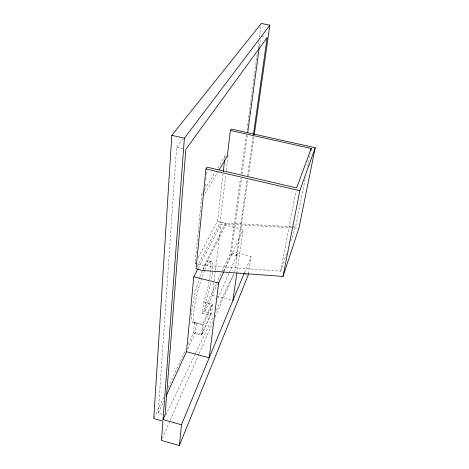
<?xml version="1.0" encoding="UTF-8"?>
<svg xmlns="http://www.w3.org/2000/svg" width="469" height="469" viewBox="0 0 469 469"><rect width="100%" height="100%" fill="white"/><g stroke="black" fill="none" stroke-linecap="round" stroke-linejoin="round"><path stroke-width="0.35" stroke-dasharray="2.35 1.76" d="M162.338 414.25L158.241 413.095L176.614 147.202L182.816 139.029M197.185 263.895L195.116 263.373L201.899 194.078L203.024 192.214M204.601 191.757L204.818 189.587M205.182 185.976L205.399 183.807M205.762 180.19L206.055 177.3M206.342 174.409L206.636 171.519M188.151 344.281L193.375 333.002L194.506 322.092A31.91 5.499 -75.4 0 1 191.862 310.32A31.91 5.499 -75.4 0 1 199.612 277.654M187.67 349.083L195.204 332.691L196.517 322.619A31.921 5.405 -75.4 0 1 194.535 306.714A31.921 5.405 -75.4 0 1 204.765 270.279M203.669 302.616L211.425 304.616L210.13 315.356L202.461 313.368L203.669 302.616A31.91 5.499 -75.4 0 0 208.963 281.951M193.375 333.002L201.318 335.101L202.555 324.196L211.425 304.616M195.204 332.691L202.18 334.532L203.253 325.14L212.68 304.24L205.897 302.493L205.604 303.121A31.921 5.405 -75.4 0 0 211.027 281.781M212.68 304.24L211.548 313.48L204.836 311.738L205.897 302.493M198.17 257.604L217.493 221.046L223.015 173.806M224.798 158.54L225.138 155.632L227.324 156.13M197.021 266.855L220.078 222.576L225.806 174.72M226.328 170.37L228.151 155.145M215.359 270.648L212.375 295.341L215.91 296.244M215.447 269.921L220.975 224.17L243.171 229.534L236.98 272.307M222.113 270.912L230.402 253.002L240.45 178.419M241.037 174.069L246.301 134.966M246.987 129.901L257.323 53.138M258.009 48.073L258.888 41.553M259.468 37.209L261.127 24.898M223.584 270.953L231.158 254.479L241.488 178.372M242.08 174.022L247.298 135.605M259.398 46.449L260.377 39.197M231.158 254.479L236.294 255.746L247.057 179.65M247.573 176.027L253.108 136.889M234.746 271.956L237.203 254.679L230.402 253.002M236.294 255.746L237.402 253.272L247.913 179.41M248.423 175.787L253.987 136.684M248.365 273.867L251.079 256.643L237.402 253.272M197.877 264.065L204.085 265.618L280.632 271.176L296.097 190.76M290.692 241.447L295.605 226.932L305.542 177.012M307.676 166.313L310.232 153.474M280.632 271.176L286.711 253.201M244.361 272.864L251.079 256.643M162.327 438.398L169.919 420.945M170.212 420.277L198.827 354.505M199.12 353.831L212.844 322.291M215.183 316.921L233.873 273.966M201.318 335.101L210.13 315.356M217.768 298.237L228.96 273.163M229.253 272.501L237.203 254.679M202.18 334.532L211.548 313.48M201.183 334.268L201.488 333.588M158.241 413.095L163.704 401.212M204.836 311.738L217.528 284.138M224.082 271.17L243.171 229.534M154.067 417.92L163.587 397.354M168.195 387.4L185.695 349.587M202.461 313.368L221.808 271.574M165.774 415.229L195.333 353.825M195.649 353.163L213.448 316.188M216.309 310.249L233.791 273.937M203.089 269.822L226.181 224.047L291.654 227.735M204.085 265.618L225.677 223.021L295.605 226.932M198.158 268.338L220.975 224.17M195.116 263.373L195.796 262.089M204.683 194.025L217.675 172.281M204.525 189.734L215.019 172.375M217.639 168.037L225.138 155.632M292.38 227.776L297.475 228.063M261.479 36.447L266.445 37.456M176.614 147.202L183.004 148.661M201.899 194.078L203.71 194.506M217.493 221.046L225.677 223.021M220.078 222.576L226.181 224.047M209.737 261.262L211.742 261.761M245.316 274.6L247.433 275.127M216.619 296.426L232.178 300.406M194.506 322.092L202.555 324.196M196.2 323.293L203.253 325.14M192.9 322.584L194.934 323.118M202.96 269.106A31.91 5.499 -75.4 0 1 209.326 279.987M199.847 276.974A31.91 5.499 -75.4 0 1 202.672 269.751M205.047 269.634A31.921 5.405 -75.4 0 1 212.51 271.498M212.439 272.231A31.921 5.405 -75.4 0 1 211.261 280.474"/><path stroke-width="0.7" d="M254.298 134.509L269.851 25.168L261.327 23.45L171.818 135.336L153.762 418.583L162.913 421.168L161.447 440.409L179.381 445.55L248.136 275.303L248.365 273.867M179.381 445.55L181.468 424.797L163.03 419.585L184.405 138.185L269.851 25.168M166.132 395.93L186.463 351.703L193.797 276.78L197.824 268.983M230.379 130.452L311.223 148.485L296.648 187.893L207.069 167.181L205.95 168.946L196.019 268.778L202.755 270.472L283.006 276.446L298.929 228.145L315.238 147.741L231.276 129.039L230.379 130.452L227.324 156.13L219.158 169.801M223.267 171.625L224.628 159.993M223.777 271.827L218.63 283.065L209.203 357.8L186.463 351.703M247.691 132.704L259.199 47.897M253.412 134.714L267.148 37.596L185.841 149.312L165.076 415.018L163.03 419.585M232.888 300.588L236.874 273.034M283.006 276.446L299.82 190.678L315.238 147.741M310.795 150.625L311.223 148.485M181.468 424.797L244.361 272.864M171.818 135.336L184.405 138.185M205.95 168.946L299.82 190.678M193.797 276.78L218.63 283.065"/></g></svg>
